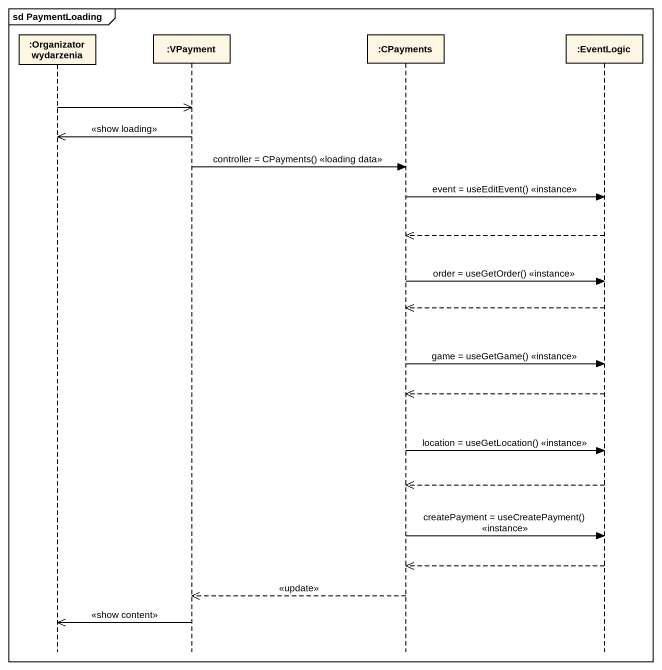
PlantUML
@startuml
mainframe sd PaymentLoading
hide footbox
participant ":Organizator wydarzenia" as Organizator_wydarzenia
participant ":VPayment" as VPayment
participant ":CPayments" as CPayments
participant ":EventLogic" as EventLogic

Organizator_wydarzenia ->> VPayment
VPayment ->> Organizator_wydarzenia : <<show loading>>
VPayment -> CPayments : controller = CPayments() <<loading data>>
CPayments -> EventLogic : event = useEditEvent() <<instance>>
EventLogic -->> CPayments
CPayments -> EventLogic : order = useGetOrder() <<instance>>
EventLogic -->> CPayments
CPayments -> EventLogic : game = useGetGame() <<instance>>
EventLogic -->> CPayments
CPayments -> EventLogic : location = useGetLocation() <<instance>>
EventLogic -->> CPayments
CPayments -> EventLogic : createPayment = useCreatePayment() <<instance>>
EventLogic -->> CPayments
CPayments -->> VPayment : <<update>>
VPayment ->> Organizator_wydarzenia : <<show content>>
@enduml
